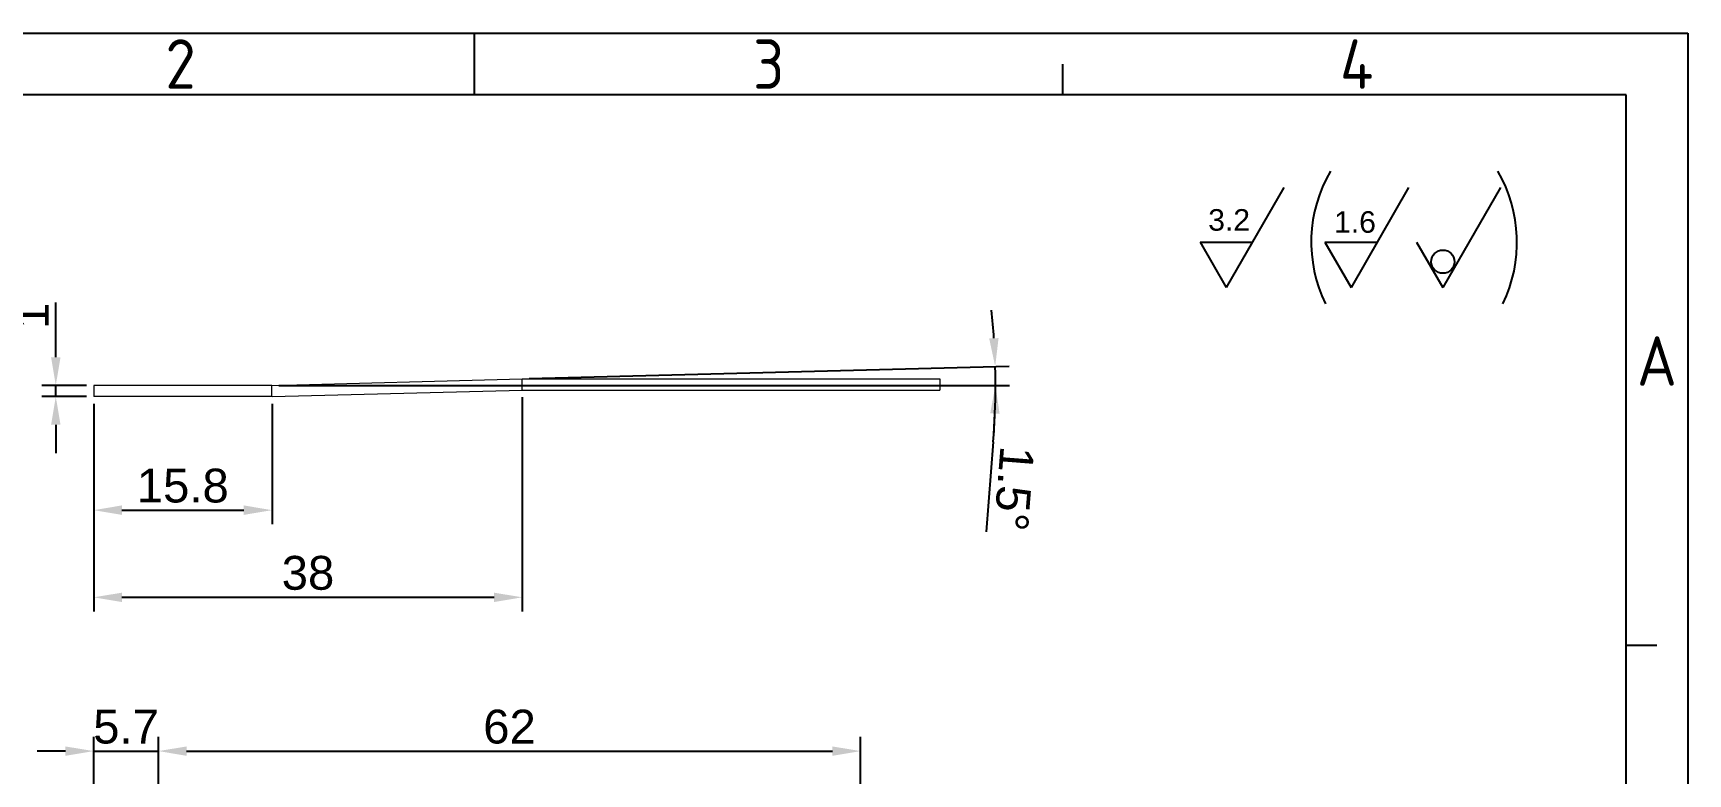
# Model space of a CAD drawing. Header units: millimetres. Extents: x 4575 to 4796, y 1257 to 1565.
# Drawn here: x 4649.2 to 4795.9, y 1499.6 to 1565.3 of the extents above; entities that cross this region are included whole.
import ezdxf
from ezdxf.enums import TextEntityAlignment as Align

# ---------------------------------------------------------------- set-up
doc = ezdxf.new("R2010")
doc.units = ezdxf.units.MM
doc.layers.add('AM_0', color=7, linetype='Continuous', lineweight=20)
doc.layers.add('AM_5', color=3, linetype='Continuous', lineweight=25)
doc.styles.add('ACISOTS', font='isocp.shx', dxfattribs={"height": 1})
doc.styles.get("Standard").update_dxf_attribs({"font": 'arial.ttf'})
doc.dimstyles.new('ISO-25', dxfattribs={"dimtxt": 3, "dimasz": 2.5, "dimexe": 1.25, "dimexo": 0.625, "dimtad": 1, "dimtxsty": 'Standard', "dimcen": 2.5, "dimadec": 0, "dimazin": 0, "dimtfac": 1, "dimtmove": 0, "dimatfit": 3, "dimfxl": 1, "dimarcsym": 0})

# ---------------------------------------------------------------- blocks, each defined once
blk = doc.blocks.new('*D22')
at = {"layer": 'AM_5', "color": 0, "lineweight": -2, "transparency": 16777216}
blk.add_line((4688.12, 1481.67), (4687.69, 1465.47), dxfattribs=at)
at = {"layer": 'AM_5', "color": 0, "transparency": 16777216}
blk.add_solid([(4687.27, 1465.48), (4688.1, 1465.46), (4687.62, 1462.97)], dxfattribs=at)
at = {"layer": 'Defpoints', "color": 0, "transparency": 16777216}
for p in [(4689.51, 1533.36), (4687.62, 1462.97)]:
    blk.add_point(p, dxfattribs=at)
at = {"layer": 'AM_5', "color": 0, "transparency": 16777216, "insert": (4685.85, 1477.53), "char_height": 3, "attachment_point": 5, "rotation": 88.4639}
blk.add_mtext('R70', dxfattribs=at)
blk = doc.blocks.new('*D39')
at = {"layer": 'AM_5', "color": 0, "lineweight": -2, "transparency": 16777216}
for p, q in [((4651.2, 1536.57), (4651.2, 1541.42)), ((4653.93, 1534.07), (4649.95, 1534.07)), ((4651.2, 1533.07), (4651.2, 1534.07)), ((4653.93, 1533.07), (4649.95, 1533.07)), ((4651.2, 1530.57), (4651.2, 1528.07))]:
    blk.add_line(p, q, dxfattribs=at)
at = {"layer": 'AM_5', "color": 0, "transparency": 16777216}
for points in [[(4650.78, 1536.57), (4651.62, 1536.57), (4651.2, 1534.07)], [(4650.78, 1530.57), (4651.62, 1530.57), (4651.2, 1533.07)]]:
    blk.add_solid(points, dxfattribs=at)
at = {"layer": 'Defpoints', "color": 0, "transparency": 16777216}
for p in [(4651.2, 1534.07), (4654.56, 1534.07), (4654.56, 1533.07)]:
    blk.add_point(p, dxfattribs=at)
at = {"layer": 'AM_5', "color": 0, "transparency": 16777216, "insert": (4649.07, 1540.25), "char_height": 3, "attachment_point": 5, "rotation": 90}
blk.add_mtext('1', dxfattribs=at)
blk = doc.blocks.new('*D40')
at = {"layer": 'AM_5', "color": 0, "lineweight": -2, "transparency": 16777216}
for p, q in [((4654.56, 1532.44), (4654.56, 1521.75)), ((4670.37, 1532.44), (4670.37, 1521.75)), ((4657.06, 1523), (4667.87, 1523))]:
    blk.add_line(p, q, dxfattribs=at)
at = {"layer": 'AM_5', "color": 0, "transparency": 16777216}
for points in [[(4657.06, 1523.42), (4657.06, 1522.58), (4654.56, 1523)], [(4667.87, 1523.42), (4667.87, 1522.58), (4670.37, 1523)]]:
    blk.add_solid(points, dxfattribs=at)
at = {"layer": 'Defpoints', "color": 0, "transparency": 16777216}
for p in [(4654.56, 1533.07), (4670.37, 1533.07), (4670.37, 1523)]:
    blk.add_point(p, dxfattribs=at)
at = {"layer": 'AM_5', "color": 0, "transparency": 16777216, "insert": (4662.46, 1525.16), "char_height": 3, "attachment_point": 5}
blk.add_mtext('15.8', dxfattribs=at)
blk = doc.blocks.new('*D41')
at = {"layer": 'AM_5', "color": 0, "lineweight": -2, "transparency": 16777216}
for p, q in [((4654.56, 1532.44), (4654.56, 1514.02)), ((4692.56, 1533.02), (4692.56, 1514.02)), ((4657.06, 1515.27), (4690.06, 1515.27))]:
    blk.add_line(p, q, dxfattribs=at)
at = {"layer": 'AM_5', "color": 0, "transparency": 16777216}
for points in [[(4657.06, 1515.68), (4657.06, 1514.85), (4654.56, 1515.27)], [(4690.06, 1515.68), (4690.06, 1514.85), (4692.56, 1515.27)]]:
    blk.add_solid(points, dxfattribs=at)
at = {"layer": 'Defpoints', "color": 0, "transparency": 16777216}
for p in [(4692.56, 1533.65), (4654.56, 1533.07), (4692.56, 1515.27)]:
    blk.add_point(p, dxfattribs=at)
at = {"layer": 'AM_5', "color": 0, "transparency": 16777216, "insert": (4673.56, 1517.42), "char_height": 3, "attachment_point": 5}
blk.add_mtext('38', dxfattribs=at)
blk = doc.blocks.new('*D42')
at = {"layer": 'AM_5', "color": 0, "lineweight": -2, "transparency": 16777216}
for p, q in [((4693.18, 1534.67), (4735.74, 1535.78)), ((4670.99, 1534.07), (4735.76, 1534.07)), ((4734.32, 1529.07), (4733.69, 1521.08))]:
    blk.add_line(p, q, dxfattribs=at)
for start, end in [(3.7332, 5.9663), (360, 1.5), (355.5328, 360), (355.5337, 357.7668)]:
    blk.add_arc((4670.37, 1534.07), 64.15, start, end, dxfattribs=at)
at = {"layer": 'AM_5', "color": 0, "transparency": 16777216}
for points in [[(4734.79, 1538.26), (4733.96, 1538.23), (4734.49, 1535.75)], [(4734.05, 1531.58), (4734.88, 1531.56), (4734.51, 1534.07)]]:
    blk.add_solid(points, dxfattribs=at)
at = {"layer": 'Defpoints', "color": 0, "transparency": 16777216}
for p in [(4734.5, 1535.19), (4654.56, 1534.07), (4670.37, 1534.07), (4670.37, 1534.07), (4692.56, 1534.65)]:
    blk.add_point(p, dxfattribs=at)
at = {"layer": 'AM_5', "color": 0, "transparency": 16777216, "insert": (4736.15, 1524.91), "char_height": 3, "attachment_point": 5, "rotation": 265.5328}
blk.add_mtext('1.5%%d', dxfattribs=at)
blk = doc.blocks.new('*D43')
at = {"layer": 'AM_5', "color": 0, "lineweight": -2, "transparency": 16777216}
for p, q in [((4660.3, 1435.72), (4660.3, 1502.88)), ((4722.56, 1441.93), (4722.56, 1502.88)), ((4662.8, 1501.63), (4720.06, 1501.63))]:
    blk.add_line(p, q, dxfattribs=at)
at = {"layer": 'AM_5', "color": 0, "transparency": 16777216}
for points in [[(4662.8, 1502.04), (4662.8, 1501.21), (4660.3, 1501.63)], [(4720.06, 1502.04), (4720.06, 1501.21), (4722.56, 1501.63)]]:
    blk.add_solid(points, dxfattribs=at)
at = {"layer": 'Defpoints', "color": 0, "transparency": 16777216}
for p in [(4722.56, 1501.63), (4722.56, 1441.3), (4660.3, 1435.1)]:
    blk.add_point(p, dxfattribs=at)
at = {"layer": 'AM_5', "color": 0, "transparency": 16777216, "insert": (4691.43, 1503.78), "char_height": 3, "attachment_point": 5}
blk.add_mtext('62', dxfattribs=at)
blk = doc.blocks.new('*D44')
at = {"layer": 'AM_5', "color": 0, "lineweight": -2, "transparency": 16777216}
for p, q in [((4654.56, 1416.89), (4654.56, 1502.88)), ((4660.3, 1502.25), (4660.3, 1502.88)), ((4652.06, 1501.63), (4649.56, 1501.63)), ((4654.56, 1501.63), (4660.3, 1501.63)), ((4662.8, 1501.63), (4665.3, 1501.63))]:
    blk.add_line(p, q, dxfattribs=at)
at = {"layer": 'AM_5', "color": 0, "transparency": 16777216}
for points in [[(4652.06, 1502.04), (4652.06, 1501.21), (4654.56, 1501.63)], [(4662.8, 1502.04), (4662.8, 1501.21), (4660.3, 1501.63)]]:
    blk.add_solid(points, dxfattribs=at)
at = {"layer": 'Defpoints', "color": 0, "transparency": 16777216}
for p in [(4660.3, 1501.63), (4660.3, 1501.63), (4654.56, 1416.26)]:
    blk.add_point(p, dxfattribs=at)
at = {"layer": 'AM_5', "color": 0, "transparency": 16777216, "insert": (4657.43, 1503.78), "char_height": 3, "attachment_point": 5}
blk.add_mtext('5.7', dxfattribs=at)

msp = doc.modelspace()

# ---------------------------------------------------------------- linework, layer by layer
at = {"color": 135, "lineweight": 25}
for p, q in [((4575.269, 1565.318), (4795.909, 1565.318)), ((4688.333, 1559.829), (4688.333, 1565.318)), ((4795.909, 1565.318), (4795.909, 1256.861)), ((4740.475, 1559.829), (4740.475, 1562.573)), ((4793.165, 1510.981), (4790.421, 1510.981))]:
    msp.add_line(p, q, dxfattribs=at)
for p, q in [((4790.421, 1559.829), (4596.126, 1559.829)), ((4790.421, 1262.349), (4790.421, 1559.829))]:
    msp.add_line(p, q)
at = {"layer": 'AM_0'}
for p, q in [((4670.365, 1534.068), (4654.56, 1534.068)), ((4654.56, 1534.068), (4654.56, 1533.068)), ((4670.365, 1534.068), (4692.56, 1534.649)), ((4670.365, 1533.068), (4670.365, 1534.068)), ((4670.391, 1533.068), (4692.56, 1533.649)), ((4692.56, 1533.649), (4692.56, 1534.649)), ((4692.56, 1534.649), (4729.593, 1534.649)), ((4692.56, 1533.649), (4729.593, 1533.649)), ((4729.593, 1534.649), (4729.593, 1533.649)), ((4670.391, 1533.068), (4654.56, 1533.068))]:
    msp.add_line(p, q, dxfattribs=at)
at = {"layer": 'AM_5'}
for p, q in [((4760.088, 1551.607), (4754.981, 1542.762)), ((4771.148, 1551.607), (4766.041, 1542.762)), ((4779.28, 1551.607), (4774.173, 1542.762)), ((4752.66, 1546.782), (4757.302, 1546.782)), ((4752.66, 1546.782), (4754.981, 1542.762)), ((4763.72, 1546.782), (4768.362, 1546.782)), ((4763.72, 1546.782), (4766.041, 1542.762)), ((4771.852, 1546.782), (4774.173, 1542.762))]:
    msp.add_line(p, q, dxfattribs=at)
msp.add_circle((4774.182, 1545.04), 1.029, dxfattribs=at)
for centre, start, end in [((4775.013, 1546.773), 149.81687, 205.95777), ((4768.255, 1546.773), 334.04223, 30.18313)]:
    msp.add_arc(centre, 12.501, start, end, dxfattribs=at)

# ---------------------------------------------------------------- texts
at = {"color": 135, "lineweight": 25, "style": 'ACISOTS'}
for s, p in [('2', (4662.263, 1562.573)), ('3', (4714.404, 1562.573)), ('4', (4766.545, 1562.573)), ('A', (4793.165, 1536.228))]:
    msp.add_text(s, height=4.391, dxfattribs=at).set_placement(p, align=Align.MIDDLE)
at = {"layer": 'AM_5', "char_height": 1.9107, "attachment_point": 1}
for s, insert in [('3.2', (4753.377, 1549.701)), ('1.6', (4764.537, 1549.517))]:
    msp.add_mtext_dynamic_manual_height_columns(s, width=18.23779, gutter_width=12.5, heights=[0], dxfattribs=dict(at, insert=insert))

# ---------------------------------------------------------------- dimensions: what is measured, and where the dimension line sits
at = {"layer": 'AM_5'}
dim = msp.add_linear_dim(base=(4651.2, 1534.068), p1=(4654.56, 1533.068), p2=(4654.56, 1534.068), angle=90, dimstyle='ISO-25', dxfattribs=at)
dim.commit()
dim.dimension.update_dxf_attribs({"geometry": '*D39', "text_midpoint": (4649.069, 1540.245)})
dim = msp.add_angular_dim_2l(base=(4734.501, 1535.187), line1=((4670.365, 1534.068), (4654.56, 1534.068)), line2=((4670.365, 1534.068), (4692.56, 1534.649)), text='1.5%%d', dimstyle='ISO-25', dxfattribs=at)
dim.commit()
dim.dimension.update_dxf_attribs({"geometry": '*D42', "text_midpoint": (4736.154, 1524.907)})
dim = msp.add_linear_dim(base=(4692.56, 1515.267), p1=(4654.56, 1533.068), p2=(4692.56, 1533.649), dimstyle='ISO-25', dxfattribs=at)
dim.commit()
dim.dimension.update_dxf_attribs({"geometry": '*D41', "text_midpoint": (4673.56, 1517.424)})
dim = msp.add_radius_dim(center=(4689.509, 1533.357), mpoint=(4687.621, 1462.974), text='R70', dimstyle='ISO-25', dxfattribs=at)
dim.commit()
dim.dimension.update_dxf_attribs({"geometry": '*D22', "text_midpoint": (4688.01, 1477.468), "dimtype": 164})
for base, p1, p2, text, picture, middle in [((4670.365, 1523), (4654.56, 1533.068), (4670.365, 1533.068), '15.8', '*D40', (4662.462, 1525.157)), ((4722.556, 1501.626), (4660.299, 1435.098), (4722.556, 1441.3), '62', '*D43', (4691.428, 1503.783))]:
    dim = msp.add_linear_dim(base=base, p1=p1, p2=p2, text=text, dimstyle='ISO-25', dxfattribs=at)
    dim.commit()
    dim.dimension.update_dxf_attribs({"geometry": picture, "text_midpoint": middle})
dim = msp.add_linear_dim(base=(4660.299, 1501.626), p1=(4654.56, 1416.264), p2=(4660.299, 1501.626), text='5.7', dimstyle='ISO-25', dxfattribs=at)
dim.commit()
dim.dimension.update_dxf_attribs({"geometry": '*D44', "text_midpoint": (4657.429, 1501.626), "dimtype": 160})

doc.saveas('drawing.dxf')
